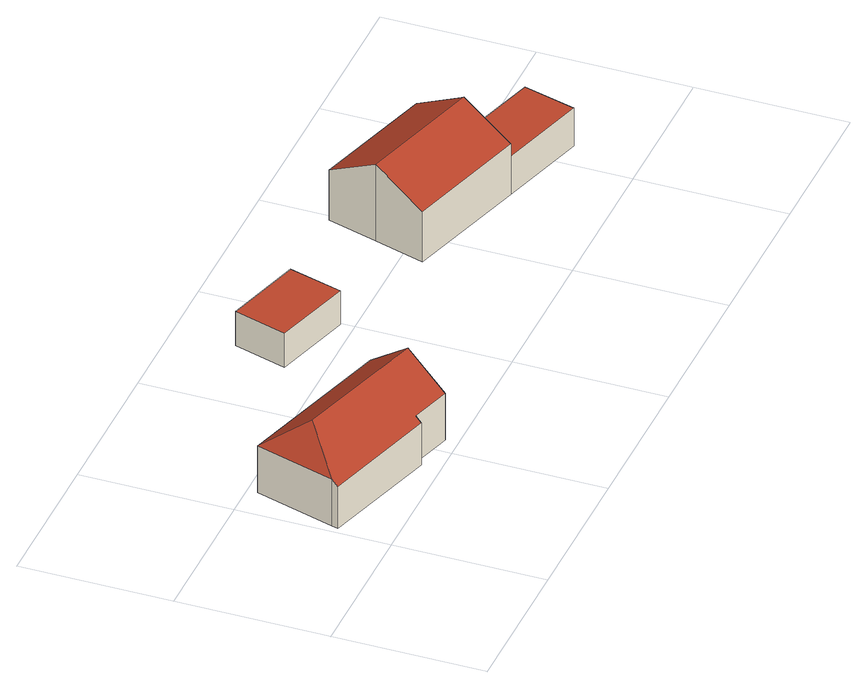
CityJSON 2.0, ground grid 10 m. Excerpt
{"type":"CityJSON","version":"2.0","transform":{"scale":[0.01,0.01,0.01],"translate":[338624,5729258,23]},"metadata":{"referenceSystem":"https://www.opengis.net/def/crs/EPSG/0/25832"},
"CityObjects":{
"building1":{"type":"Building","attributes":{"Geometrietyp2DReferenz":"3000","Gemeindeschluessel":"05170048","function":"31001_1010","roofType":"5000","measuredHeight":5.53},"address":[{"country":"Germany","locality":"Wesel","thoroughfareNumber":"7","thoroughfareName":"Im Außenbruch"}],"geometry":[{"type":"Solid","lod":"2","boundaries":[[[[0,1,2,3]],[[4,5,1,0]],[[6,7,5,4]],[[8,9,7,6]],[[10,11,9,8]],[[12,13,11,10]],[[14,15,13,12]],[[3,2,15,14]],[[10,8,6,16]],[[6,4,16]],[[4,0,3,14,12,10,16]],[[1,5,7,9,11,13,15,2]]]],"semantics":{"surfaces":[{"type":"WallSurface"},{"type":"RoofSurface"},{"type":"GroundSurface"}],"values":[[0,0,0,0,0,0,0,0,1,1,1,2]]}}]},
"building2":{"type":"Building","attributes":{"Geometrietyp2DReferenz":"3000","Gemeindeschluessel":"05170048","function":"51009_1610","roofType":"1000","measuredHeight":2.48},"geometry":[{"type":"Solid","lod":"2","boundaries":[[[[17,18,19,20]],[[21,22,18,17]],[[23,24,22,21]],[[20,19,24,23]],[[21,17,20,23]],[[18,22,24,19]]]],"semantics":{"surfaces":[{"type":"WallSurface"},{"type":"RoofSurface"},{"type":"GroundSurface"}],"values":[[0,0,0,0,1,2]]}}]},
"building3":{"type":"Building","attributes":{"Geometrietyp2DReferenz":"3000","Gemeindeschluessel":"05170048","function":"31001_2463","roofType":"3100","measuredHeight":5.62},"address":[{"country":"Germany","locality":"Wesel","thoroughfareNumber":"7","thoroughfareName":"Im Außenbruch"}],"geometry":[{"type":"Solid","lod":"2","boundaries":[[[[25,26,27,28]],[[29,30,26,25]],[[31,32,30,29]],[[33,34,32,31]],[[35,36,34,33]],[[37,38,36,35]],[[28,27,38,37]],[[28,37,35,25]],[[33,31,29,25,35]],[[26,30,32,34,36,38,27]]]],"semantics":{"surfaces":[{"type":"WallSurface"},{"type":"RoofSurface"},{"type":"GroundSurface"}],"values":[[0,0,0,0,0,0,0,1,1,2]]}}]},
"building4":{"type":"Building","attributes":{"Geometrietyp2DReferenz":"3000","Gemeindeschluessel":"05170048","function":"31001_2723","roofType":"1000","measuredHeight":2.77},"address":[{"country":"Germany","locality":"Wesel","thoroughfareNumber":"7","thoroughfareName":"Im Außenbruch"}],"geometry":[{"type":"Solid","lod":"2","boundaries":[[[[39,40,34,41]],[[42,43,40,39]],[[44,38,43,42]],[[41,34,38,44]],[[42,39,41,44]],[[40,43,38,34]]]],"semantics":{"surfaces":[{"type":"WallSurface"},{"type":"RoofSurface"},{"type":"GroundSurface"}],"values":[[0,0,0,0,1,2]]}}]}
},
"vertices":[
[46,356,389],[46,356,85],[828,127,85],[828,127,392],[60,401,425],[60,401,85],[219,938,425],[219,938,85],[1276,625,425],[1276,625,85],[1197,356,638],[1197,356,85],[1117,86,425],[1117,86,85],[841,168,425],[841,168,85],[308,620,638],
[1983,1087,340],[1983,1087,92],[2082,1444,92],[2082,1444,340],[1456,1241,340],[1456,1241,92],[1560,1594,340],[1560,1594,92],
[2848,1195,659],[2848,1195,96],[2749,859,96],[2749,859,464],[2947,1532,464],[2947,1532,96],[3767,1292,464],[3767,1292,96],[3679,969,650],[3679,969,96],[3675,954,659],[3675,954,96],[3583,617,464],[3583,617,96],
[4274,795,373],[4274,795,96],[3679,969,373],[4177,444,373],[4177,444,96],[3583,617,373]
]}
